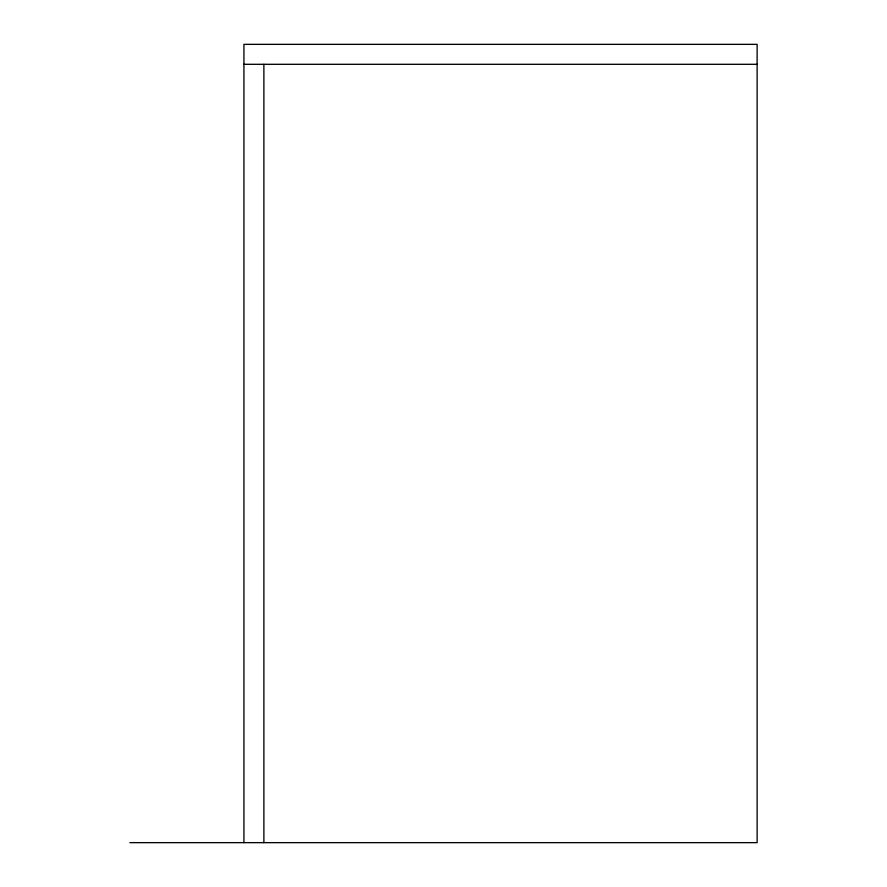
<?xml version="1.0" encoding="UTF-8"?>
<svg xmlns="http://www.w3.org/2000/svg" width="887" height="887" viewBox="0 0 887 887"><rect width="100%" height="100%" fill="white"/><g stroke="black" fill="none" stroke-linecap="round" stroke-linejoin="round"><path stroke-width="1.33" d="M243.925 64.307L757.121 64.307M129.879 842.65L757.121 842.65L757.121 44.35L243.925 44.35L243.925 842.65M263.882 64.307L263.882 842.65"/></g></svg>
